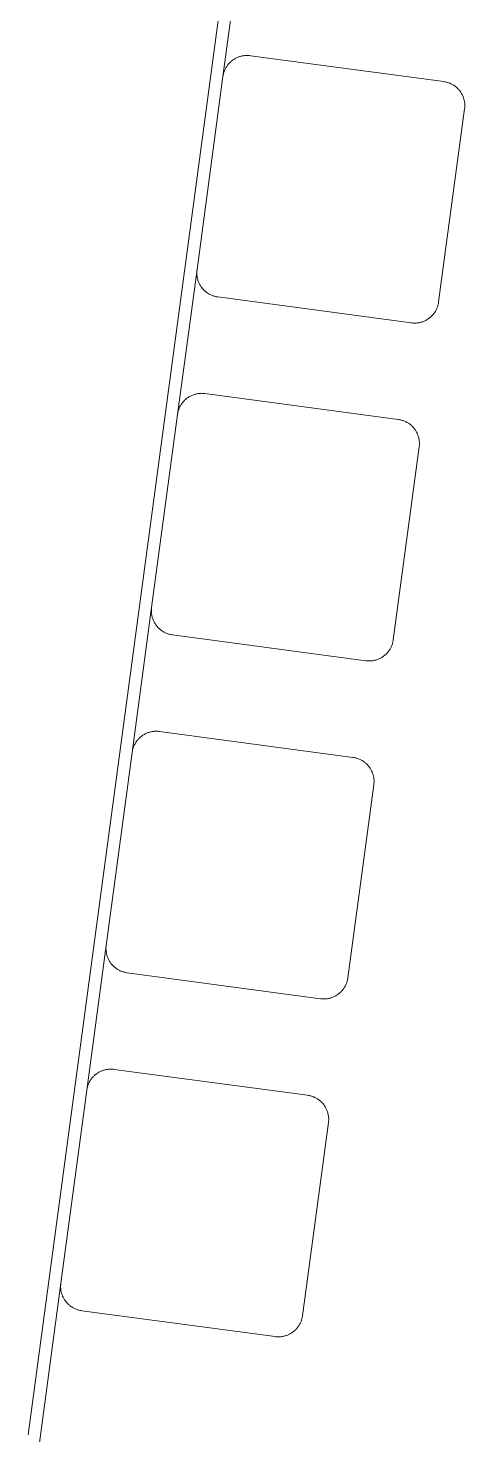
# Model space of a CAD drawing. Header units: millimetres. Extents: x -119 to 3638, y -51 to 1798.
# Drawn here: x 1653.4 to 1725, y 1332.5 to 1563.6 of the extents above; entities that cross this region are included whole.
import ezdxf

# ---------------------------------------------------------------- set-up
doc = ezdxf.new("R2010")
doc.units = ezdxf.units.MM
doc.layers.add('ZANO_R', color=7, linetype='Continuous', lineweight=0)

msp = doc.modelspace()

# ---------------------------------------------------------------- linework, layer by layer
at = {"layer": 'ZANO_R'}
for p, q in [((1653.37, 1332.53), (1708.28, 1741.93)), ((1688.5, 1579.44), (1685.31, 1555.65)), ((1686.08, 1557.53), (1686, 1557.41)), ((1686.17, 1557.63), (1686.08, 1557.53)), ((1686.25, 1557.74), (1686.17, 1557.63)), ((1686.35, 1557.84), (1686.25, 1557.74)), ((1686.44, 1557.94), (1686.35, 1557.84)), ((1686.54, 1558.03), (1686.44, 1557.94)), ((1686.64, 1558.12), (1686.54, 1558.03)), ((1686.74, 1558.21), (1686.64, 1558.12)), ((1686.85, 1558.3), (1686.74, 1558.21)), ((1686.96, 1558.38), (1686.85, 1558.3)), ((1687.07, 1558.46), (1686.96, 1558.38)), ((1687.19, 1558.53), (1687.07, 1558.46)), ((1687.31, 1558.6), (1687.19, 1558.53)), ((1687.43, 1558.66), (1687.31, 1558.6)), ((1687.55, 1558.73), (1687.43, 1558.66)), ((1687.67, 1558.78), (1687.55, 1558.73)), ((1687.8, 1558.83), (1687.67, 1558.78)), ((1687.93, 1558.88), (1687.8, 1558.83)), ((1688.05, 1558.93), (1687.93, 1558.88)), ((1688.19, 1558.97), (1688.05, 1558.93)), ((1688.32, 1559), (1688.19, 1558.97)), ((1688.45, 1559.03), (1688.32, 1559)), ((1688.58, 1559.06), (1688.45, 1559.03)), ((1688.72, 1559.08), (1688.58, 1559.06)), ((1688.86, 1559.1), (1688.72, 1559.08)), ((1688.99, 1559.11), (1688.86, 1559.1)), ((1689.13, 1559.12), (1688.99, 1559.11)), ((1689.26, 1559.12), (1689.13, 1559.12)), ((1689.4, 1559.12), (1689.26, 1559.12)), ((1689.54, 1559.11), (1689.4, 1559.12)), ((1689.67, 1559.1), (1689.54, 1559.11)), ((1689.81, 1559.08), (1689.67, 1559.1)), ((1721.53, 1554.83), (1689.81, 1559.08)), ((1685.31, 1555.65), (1681.06, 1523.93)), ((1685.33, 1555.79), (1685.31, 1555.65)), ((1685.36, 1555.92), (1685.33, 1555.79)), ((1685.39, 1556.05), (1685.36, 1555.92)), ((1685.42, 1556.19), (1685.39, 1556.05)), ((1685.46, 1556.32), (1685.42, 1556.19)), ((1685.5, 1556.45), (1685.46, 1556.32)), ((1685.55, 1556.57), (1685.5, 1556.45)), ((1685.6, 1556.7), (1685.55, 1556.57)), ((1685.66, 1556.82), (1685.6, 1556.7)), ((1685.72, 1556.95), (1685.66, 1556.82)), ((1685.78, 1557.07), (1685.72, 1556.95)), ((1685.85, 1557.19), (1685.78, 1557.07)), ((1685.93, 1557.3), (1685.85, 1557.19)), ((1686, 1557.41), (1685.93, 1557.3)), ((1721.53, 1554.83), (1721.66, 1554.81)), ((1721.66, 1554.81), (1721.79, 1554.78)), ((1721.79, 1554.78), (1721.93, 1554.75)), ((1721.93, 1554.75), (1722.06, 1554.72)), ((1722.06, 1554.72), (1722.19, 1554.68)), ((1722.19, 1554.68), (1722.32, 1554.64)), ((1722.32, 1554.64), (1722.45, 1554.59)), ((1722.45, 1554.59), (1722.57, 1554.54)), ((1722.57, 1554.54), (1722.7, 1554.48)), ((1722.7, 1554.48), (1722.82, 1554.42)), ((1722.82, 1554.42), (1722.94, 1554.36)), ((1722.94, 1554.36), (1723.06, 1554.29)), ((1723.06, 1554.29), (1723.18, 1554.22)), ((1723.18, 1554.22), (1723.29, 1554.14)), ((1723.29, 1554.14), (1723.4, 1554.06)), ((1723.4, 1554.06), (1723.51, 1553.98)), ((1723.51, 1553.98), (1723.61, 1553.89)), ((1723.61, 1553.89), (1723.71, 1553.8)), ((1723.71, 1553.8), (1723.81, 1553.7)), ((1723.81, 1553.7), (1723.91, 1553.6)), ((1723.91, 1553.6), (1724, 1553.5)), ((1724, 1553.5), (1724.09, 1553.4)), ((1724.09, 1553.4), (1724.17, 1553.29)), ((1724.17, 1553.29), (1724.25, 1553.18)), ((1724.25, 1553.18), (1724.33, 1553.07)), ((1724.33, 1553.07), (1724.4, 1552.95)), ((1724.4, 1552.95), (1724.47, 1552.84)), ((1724.47, 1552.84), (1724.54, 1552.72)), ((1724.54, 1552.72), (1724.6, 1552.59)), ((1724.6, 1552.59), (1724.66, 1552.47)), ((1724.66, 1552.47), (1724.71, 1552.34)), ((1724.71, 1552.34), (1724.76, 1552.22)), ((1724.76, 1552.22), (1724.8, 1552.09)), ((1724.8, 1552.09), (1724.84, 1551.96)), ((1724.84, 1551.96), (1724.88, 1551.82)), ((1724.88, 1551.82), (1724.91, 1551.69)), ((1724.91, 1551.69), (1724.93, 1551.56)), ((1724.93, 1551.56), (1724.95, 1551.42)), ((1724.95, 1551.42), (1724.97, 1551.29)), ((1724.97, 1551.29), (1724.98, 1551.15)), ((1724.98, 1550.6), (1724.97, 1550.47)), ((1724.98, 1551.15), (1724.99, 1551.01)), ((1724.99, 1550.74), (1724.98, 1550.6)), ((1724.99, 1551.01), (1724.99, 1550.88)), ((1724.99, 1550.88), (1724.99, 1550.74)), ((1724.96, 1550.33), (1720.7, 1518.62)), ((1724.97, 1550.47), (1724.96, 1550.33)), ((1681.06, 1523.93), (1677.87, 1500.15)), ((1681.03, 1523.66), (1681.02, 1523.53)), ((1681.02, 1523.53), (1681.02, 1523.39)), ((1681.02, 1523.39), (1681.03, 1523.25)), ((1681.04, 1523.8), (1681.03, 1523.66)), ((1681.03, 1523.25), (1681.03, 1523.12)), ((1681.03, 1523.12), (1681.05, 1522.98)), ((1681.06, 1523.93), (1681.04, 1523.8)), ((1681.05, 1522.98), (1681.06, 1522.85)), ((1681.06, 1522.85), (1681.08, 1522.71)), ((1681.08, 1522.71), (1681.11, 1522.58)), ((1681.11, 1522.58), (1681.14, 1522.44)), ((1681.14, 1522.44), (1681.17, 1522.31)), ((1681.17, 1522.31), (1681.21, 1522.18)), ((1681.21, 1522.18), (1681.26, 1522.05)), ((1681.26, 1522.05), (1681.31, 1521.92)), ((1681.31, 1521.92), (1681.36, 1521.8)), ((1681.36, 1521.8), (1681.42, 1521.67)), ((1681.42, 1521.67), (1681.48, 1521.55)), ((1681.48, 1521.55), (1681.54, 1521.43)), ((1681.54, 1521.43), (1681.61, 1521.31)), ((1681.61, 1521.31), (1681.69, 1521.2)), ((1681.69, 1521.2), (1681.76, 1521.09)), ((1681.76, 1521.09), (1681.84, 1520.98)), ((1681.84, 1520.98), (1681.93, 1520.87)), ((1681.93, 1520.87), (1682.02, 1520.76)), ((1682.02, 1520.76), (1682.11, 1520.66)), ((1682.11, 1520.66), (1682.2, 1520.57)), ((1682.2, 1520.57), (1682.3, 1520.47)), ((1682.3, 1520.47), (1682.4, 1520.38)), ((1682.4, 1520.38), (1682.51, 1520.29)), ((1682.51, 1520.29), (1682.62, 1520.21)), ((1682.62, 1520.21), (1682.73, 1520.13)), ((1682.73, 1520.13), (1682.84, 1520.05)), ((1682.84, 1520.05), (1682.96, 1519.98)), ((1682.96, 1519.98), (1683.07, 1519.91)), ((1683.07, 1519.91), (1683.19, 1519.85)), ((1683.19, 1519.85), (1683.32, 1519.78)), ((1683.32, 1519.78), (1683.44, 1519.73)), ((1683.44, 1519.73), (1683.57, 1519.68)), ((1683.57, 1519.68), (1683.7, 1519.63)), ((1683.7, 1519.63), (1683.83, 1519.59)), ((1683.83, 1519.59), (1683.96, 1519.55)), ((1683.96, 1519.55), (1684.09, 1519.51)), ((1684.09, 1519.51), (1684.22, 1519.48)), ((1684.22, 1519.48), (1684.36, 1519.46)), ((1684.36, 1519.46), (1684.49, 1519.44)), ((1684.49, 1519.44), (1716.21, 1515.18)), ((1720.59, 1518.08), (1720.63, 1518.21)), ((1720.63, 1518.21), (1720.66, 1518.35)), ((1720.66, 1518.35), (1720.68, 1518.48)), ((1720.68, 1518.48), (1720.7, 1518.62)), ((1718.94, 1515.81), (1719.06, 1515.89)), ((1719.06, 1515.89), (1719.17, 1515.97)), ((1719.17, 1515.97), (1719.27, 1516.05)), ((1719.27, 1516.05), (1719.38, 1516.14)), ((1719.38, 1516.14), (1719.48, 1516.23)), ((1719.48, 1516.23), (1719.58, 1516.33)), ((1719.58, 1516.33), (1719.67, 1516.43)), ((1719.67, 1516.43), (1719.76, 1516.53)), ((1719.76, 1516.53), (1719.85, 1516.63)), ((1719.85, 1516.63), (1719.93, 1516.74)), ((1719.93, 1516.74), (1720.01, 1516.85)), ((1720.01, 1516.85), (1720.09, 1516.97)), ((1720.09, 1516.97), (1720.16, 1517.08)), ((1720.16, 1517.08), (1720.23, 1517.2)), ((1720.23, 1517.2), (1720.3, 1517.32)), ((1720.3, 1517.32), (1720.36, 1517.44)), ((1720.36, 1517.44), (1720.41, 1517.57)), ((1720.41, 1517.57), (1720.46, 1517.69)), ((1720.46, 1517.69), (1720.51, 1517.82)), ((1720.51, 1517.82), (1720.56, 1517.95)), ((1720.56, 1517.95), (1720.59, 1518.08)), ((1716.21, 1515.18), (1716.34, 1515.17)), ((1716.34, 1515.17), (1716.48, 1515.16)), ((1716.48, 1515.16), (1716.62, 1515.15)), ((1716.62, 1515.15), (1716.75, 1515.15)), ((1716.75, 1515.15), (1716.89, 1515.15)), ((1716.89, 1515.15), (1717.02, 1515.16)), ((1717.02, 1515.16), (1717.16, 1515.17)), ((1717.16, 1515.17), (1717.3, 1515.19)), ((1717.3, 1515.19), (1717.43, 1515.21)), ((1717.43, 1515.21), (1717.57, 1515.23)), ((1717.57, 1515.23), (1717.7, 1515.27)), ((1717.7, 1515.27), (1717.83, 1515.3)), ((1717.83, 1515.3), (1717.96, 1515.34)), ((1717.96, 1515.34), (1718.09, 1515.38)), ((1718.09, 1515.38), (1718.22, 1515.43)), ((1718.22, 1515.43), (1718.34, 1515.48)), ((1718.34, 1515.48), (1718.47, 1515.54)), ((1718.47, 1515.54), (1718.59, 1515.6)), ((1718.59, 1515.6), (1718.71, 1515.67)), ((1718.71, 1515.67), (1718.83, 1515.74)), ((1718.83, 1515.74), (1718.94, 1515.81)), ((1678.64, 1502.02), (1678.56, 1501.91)), ((1678.72, 1502.13), (1678.64, 1502.02)), ((1678.81, 1502.23), (1678.72, 1502.13)), ((1678.9, 1502.34), (1678.81, 1502.23)), ((1678.99, 1502.43), (1678.9, 1502.34)), ((1679.09, 1502.53), (1678.99, 1502.43)), ((1679.19, 1502.62), (1679.09, 1502.53)), ((1679.3, 1502.71), (1679.19, 1502.62)), ((1679.4, 1502.8), (1679.3, 1502.71)), ((1679.51, 1502.88), (1679.4, 1502.8)), ((1679.63, 1502.95), (1679.51, 1502.88)), ((1679.74, 1503.03), (1679.63, 1502.95)), ((1679.86, 1503.1), (1679.74, 1503.03)), ((1679.98, 1503.16), (1679.86, 1503.1)), ((1680.1, 1503.22), (1679.98, 1503.16)), ((1680.23, 1503.28), (1680.1, 1503.22)), ((1680.35, 1503.33), (1680.23, 1503.28)), ((1680.48, 1503.38), (1680.35, 1503.33)), ((1680.61, 1503.42), (1680.48, 1503.38)), ((1680.74, 1503.46), (1680.61, 1503.42)), ((1680.87, 1503.5), (1680.74, 1503.46)), ((1681.01, 1503.53), (1680.87, 1503.5)), ((1681.14, 1503.56), (1681.01, 1503.53)), ((1681.27, 1503.58), (1681.14, 1503.56)), ((1681.41, 1503.59), (1681.27, 1503.58)), ((1681.55, 1503.61), (1681.41, 1503.59)), ((1681.68, 1503.61), (1681.55, 1503.61)), ((1681.82, 1503.62), (1681.68, 1503.61)), ((1681.96, 1503.61), (1681.82, 1503.62)), ((1682.09, 1503.61), (1681.96, 1503.61)), ((1682.23, 1503.6), (1682.09, 1503.61)), ((1682.36, 1503.58), (1682.23, 1503.6)), ((1714.08, 1499.33), (1682.36, 1503.58)), ((1677.87, 1500.15), (1673.61, 1468.43)), ((1677.89, 1500.28), (1677.87, 1500.15)), ((1677.91, 1500.42), (1677.89, 1500.28)), ((1677.94, 1500.55), (1677.91, 1500.42)), ((1677.98, 1500.68), (1677.94, 1500.55)), ((1678.02, 1500.81), (1677.98, 1500.68)), ((1678.06, 1500.94), (1678.02, 1500.81)), ((1678.11, 1501.07), (1678.06, 1500.94)), ((1678.16, 1501.2), (1678.11, 1501.07)), ((1678.21, 1501.32), (1678.16, 1501.2)), ((1678.27, 1501.44), (1678.21, 1501.32)), ((1678.34, 1501.56), (1678.27, 1501.44)), ((1678.41, 1501.68), (1678.34, 1501.56)), ((1678.48, 1501.8), (1678.41, 1501.68)), ((1678.56, 1501.91), (1678.48, 1501.8)), ((1714.08, 1499.33), (1714.22, 1499.31)), ((1714.22, 1499.31), (1714.35, 1499.28)), ((1714.35, 1499.28), (1714.48, 1499.25)), ((1714.48, 1499.25), (1714.61, 1499.22)), ((1714.61, 1499.22), (1714.75, 1499.18)), ((1714.75, 1499.18), (1714.88, 1499.13)), ((1714.88, 1499.13), (1715, 1499.09)), ((1715, 1499.09), (1715.13, 1499.04)), ((1715.13, 1499.04), (1715.25, 1498.98)), ((1715.25, 1498.98), (1715.38, 1498.92)), ((1715.38, 1498.92), (1715.5, 1498.85)), ((1715.5, 1498.85), (1715.62, 1498.79)), ((1715.62, 1498.79), (1715.73, 1498.71)), ((1715.73, 1498.71), (1715.84, 1498.64)), ((1715.84, 1498.64), (1715.95, 1498.56)), ((1715.95, 1498.56), (1716.06, 1498.47)), ((1716.06, 1498.47), (1716.17, 1498.38)), ((1716.17, 1498.38), (1716.27, 1498.29)), ((1716.27, 1498.29), (1716.37, 1498.2)), ((1716.37, 1498.2), (1716.46, 1498.1)), ((1716.46, 1498.1), (1716.55, 1498)), ((1716.55, 1498), (1716.64, 1497.9)), ((1716.64, 1497.9), (1716.73, 1497.79)), ((1716.73, 1497.79), (1716.81, 1497.68)), ((1716.81, 1497.68), (1716.89, 1497.57)), ((1716.89, 1497.57), (1716.96, 1497.45)), ((1716.96, 1497.45), (1717.03, 1497.33)), ((1717.03, 1497.33), (1717.09, 1497.21)), ((1717.09, 1497.21), (1717.15, 1497.09)), ((1717.15, 1497.09), (1717.21, 1496.97)), ((1717.21, 1496.97), (1717.26, 1496.84)), ((1717.26, 1496.84), (1717.31, 1496.71)), ((1717.31, 1496.71), (1717.36, 1496.58)), ((1717.36, 1496.58), (1717.4, 1496.45)), ((1717.4, 1496.45), (1717.43, 1496.32)), ((1717.43, 1496.32), (1717.46, 1496.19)), ((1717.46, 1496.19), (1717.49, 1496.05)), ((1717.49, 1496.05), (1717.51, 1495.92)), ((1717.51, 1495.92), (1717.53, 1495.78)), ((1717.53, 1495.78), (1717.54, 1495.65)), ((1717.54, 1495.1), (1717.53, 1494.97)), ((1717.54, 1495.65), (1717.55, 1495.51)), ((1717.55, 1495.24), (1717.54, 1495.1)), ((1717.55, 1495.51), (1717.55, 1495.37)), ((1717.55, 1495.37), (1717.55, 1495.24)), ((1717.51, 1494.83), (1713.26, 1463.11)), ((1717.53, 1494.97), (1717.51, 1494.83)), ((1673.61, 1468.43), (1670.42, 1444.64)), ((1673.59, 1468.16), (1673.58, 1468.02)), ((1673.58, 1468.02), (1673.58, 1467.89)), ((1673.58, 1467.89), (1673.58, 1467.75)), ((1673.58, 1467.75), (1673.59, 1467.61)), ((1673.6, 1468.3), (1673.59, 1468.16)), ((1673.59, 1467.61), (1673.6, 1467.48)), ((1673.61, 1468.43), (1673.6, 1468.3)), ((1673.6, 1467.48), (1673.62, 1467.34)), ((1673.62, 1467.34), (1673.64, 1467.21)), ((1673.64, 1467.21), (1673.66, 1467.07)), ((1673.66, 1467.07), (1673.69, 1466.94)), ((1673.69, 1466.94), (1673.73, 1466.81)), ((1673.73, 1466.81), (1673.77, 1466.68)), ((1673.77, 1466.68), (1673.81, 1466.55)), ((1673.81, 1466.55), (1673.86, 1466.42)), ((1673.86, 1466.42), (1673.91, 1466.29)), ((1673.91, 1466.29), (1673.97, 1466.17)), ((1673.97, 1466.17), (1674.03, 1466.05)), ((1674.03, 1466.05), (1674.1, 1465.93)), ((1674.1, 1465.93), (1674.17, 1465.81)), ((1674.17, 1465.81), (1674.24, 1465.7)), ((1674.24, 1465.7), (1674.32, 1465.58)), ((1674.32, 1465.58), (1674.4, 1465.47)), ((1674.4, 1465.47), (1674.48, 1465.37)), ((1674.48, 1465.37), (1674.57, 1465.26)), ((1674.57, 1465.26), (1674.66, 1465.16)), ((1674.66, 1465.16), (1674.76, 1465.06)), ((1674.76, 1465.06), (1674.86, 1464.97)), ((1674.86, 1464.97), (1674.96, 1464.88)), ((1674.96, 1464.88), (1675.06, 1464.79)), ((1675.06, 1464.79), (1675.17, 1464.7)), ((1675.17, 1464.7), (1675.28, 1464.62)), ((1675.28, 1464.62), (1675.39, 1464.55)), ((1675.39, 1464.55), (1675.51, 1464.48)), ((1675.51, 1464.48), (1675.63, 1464.41)), ((1675.63, 1464.41), (1675.75, 1464.34)), ((1675.75, 1464.34), (1675.87, 1464.28)), ((1675.87, 1464.28), (1676, 1464.23)), ((1676, 1464.23), (1676.12, 1464.17)), ((1676.12, 1464.17), (1676.25, 1464.13)), ((1676.25, 1464.13), (1676.38, 1464.08)), ((1676.38, 1464.08), (1676.51, 1464.04)), ((1676.51, 1464.04), (1676.64, 1464.01)), ((1676.64, 1464.01), (1676.78, 1463.98)), ((1676.78, 1463.98), (1676.91, 1463.96)), ((1676.91, 1463.96), (1677.05, 1463.94)), ((1677.05, 1463.94), (1708.76, 1459.68)), ((1713.15, 1462.58), (1713.18, 1462.71)), ((1713.18, 1462.71), (1713.21, 1462.84)), ((1713.21, 1462.84), (1713.24, 1462.98)), ((1713.24, 1462.98), (1713.26, 1463.11)), ((1711.5, 1460.31), (1711.61, 1460.39)), ((1711.61, 1460.39), (1711.72, 1460.47)), ((1711.72, 1460.47), (1711.83, 1460.55)), ((1711.83, 1460.55), (1711.93, 1460.64)), ((1711.93, 1460.64), (1712.03, 1460.73)), ((1712.03, 1460.73), (1712.13, 1460.83)), ((1712.13, 1460.83), (1712.23, 1460.92)), ((1712.23, 1460.92), (1712.32, 1461.03)), ((1712.32, 1461.03), (1712.4, 1461.13)), ((1712.4, 1461.13), (1712.49, 1461.24)), ((1712.49, 1461.24), (1712.57, 1461.35)), ((1712.57, 1461.35), (1712.65, 1461.46)), ((1712.65, 1461.46), (1712.72, 1461.58)), ((1712.72, 1461.58), (1712.79, 1461.7)), ((1712.79, 1461.7), (1712.85, 1461.82)), ((1712.85, 1461.82), (1712.91, 1461.94)), ((1712.91, 1461.94), (1712.97, 1462.06)), ((1712.97, 1462.06), (1713.02, 1462.19)), ((1713.02, 1462.19), (1713.07, 1462.32)), ((1713.07, 1462.32), (1713.11, 1462.45)), ((1713.11, 1462.45), (1713.15, 1462.58)), ((1708.76, 1459.68), (1708.9, 1459.67)), ((1708.9, 1459.67), (1709.03, 1459.65)), ((1709.03, 1459.65), (1709.17, 1459.65)), ((1709.17, 1459.65), (1709.31, 1459.65)), ((1709.31, 1459.65), (1709.44, 1459.65)), ((1709.44, 1459.65), (1709.58, 1459.66)), ((1709.58, 1459.66), (1709.72, 1459.67)), ((1709.72, 1459.67), (1709.85, 1459.68)), ((1709.85, 1459.68), (1709.99, 1459.71)), ((1709.99, 1459.71), (1710.12, 1459.73)), ((1710.12, 1459.73), (1710.25, 1459.76)), ((1710.25, 1459.76), (1710.39, 1459.8)), ((1710.39, 1459.8), (1710.52, 1459.84)), ((1710.52, 1459.84), (1710.65, 1459.88)), ((1710.65, 1459.88), (1710.77, 1459.93)), ((1710.77, 1459.93), (1710.9, 1459.98)), ((1710.9, 1459.98), (1711.02, 1460.04)), ((1711.02, 1460.04), (1711.15, 1460.1)), ((1711.15, 1460.1), (1711.27, 1460.17)), ((1711.27, 1460.17), (1711.38, 1460.23)), ((1711.38, 1460.23), (1711.5, 1460.31)), ((1671.28, 1446.63), (1671.19, 1446.52)), ((1671.36, 1446.73), (1671.28, 1446.63)), ((1671.45, 1446.83), (1671.36, 1446.73)), ((1671.55, 1446.93), (1671.45, 1446.83)), ((1671.65, 1447.03), (1671.55, 1446.93)), ((1671.75, 1447.12), (1671.65, 1447.03)), ((1671.85, 1447.21), (1671.75, 1447.12)), ((1671.96, 1447.29), (1671.85, 1447.21)), ((1672.07, 1447.37), (1671.96, 1447.29)), ((1672.18, 1447.45), (1672.07, 1447.37)), ((1672.3, 1447.52), (1672.18, 1447.45)), ((1672.42, 1447.59), (1672.3, 1447.52)), ((1672.54, 1447.66), (1672.42, 1447.59)), ((1672.66, 1447.72), (1672.54, 1447.66)), ((1672.78, 1447.78), (1672.66, 1447.72)), ((1672.91, 1447.83), (1672.78, 1447.78)), ((1673.04, 1447.88), (1672.91, 1447.83)), ((1673.16, 1447.92), (1673.04, 1447.88)), ((1673.3, 1447.96), (1673.16, 1447.92)), ((1673.43, 1448), (1673.3, 1447.96)), ((1673.56, 1448.03), (1673.43, 1448)), ((1673.69, 1448.05), (1673.56, 1448.03)), ((1673.83, 1448.07), (1673.69, 1448.05)), ((1673.97, 1448.09), (1673.83, 1448.07)), ((1674.1, 1448.1), (1673.97, 1448.09)), ((1674.24, 1448.11), (1674.1, 1448.1)), ((1674.37, 1448.11), (1674.24, 1448.11)), ((1674.51, 1448.11), (1674.37, 1448.11)), ((1674.65, 1448.1), (1674.51, 1448.11)), ((1674.78, 1448.09), (1674.65, 1448.1)), ((1674.92, 1448.08), (1674.78, 1448.09)), ((1706.63, 1443.82), (1674.92, 1448.08)), ((1670.42, 1444.64), (1666.17, 1412.93)), ((1670.44, 1444.78), (1670.42, 1444.64)), ((1670.47, 1444.91), (1670.44, 1444.78)), ((1670.5, 1445.05), (1670.47, 1444.91)), ((1670.53, 1445.18), (1670.5, 1445.05)), ((1670.57, 1445.31), (1670.53, 1445.18)), ((1670.61, 1445.44), (1670.57, 1445.31)), ((1670.66, 1445.57), (1670.61, 1445.44)), ((1670.71, 1445.69), (1670.66, 1445.57)), ((1670.77, 1445.82), (1670.71, 1445.69)), ((1670.83, 1445.94), (1670.77, 1445.82)), ((1670.89, 1446.06), (1670.83, 1445.94)), ((1670.96, 1446.18), (1670.89, 1446.06)), ((1671.04, 1446.3), (1670.96, 1446.18)), ((1671.11, 1446.41), (1671.04, 1446.3)), ((1671.19, 1446.52), (1671.11, 1446.41)), ((1706.63, 1443.82), (1706.77, 1443.8)), ((1706.77, 1443.8), (1706.9, 1443.78)), ((1706.9, 1443.78), (1707.04, 1443.75)), ((1707.04, 1443.75), (1707.17, 1443.71)), ((1707.17, 1443.71), (1707.3, 1443.67)), ((1707.3, 1443.67), (1707.43, 1443.63)), ((1707.43, 1443.63), (1707.56, 1443.58)), ((1707.56, 1443.58), (1707.68, 1443.53)), ((1707.68, 1443.53), (1707.81, 1443.48)), ((1707.81, 1443.48), (1707.93, 1443.42)), ((1707.93, 1443.42), (1708.05, 1443.35)), ((1708.05, 1443.35), (1708.17, 1443.28)), ((1708.17, 1443.28), (1708.29, 1443.21)), ((1708.29, 1443.21), (1708.4, 1443.13)), ((1708.4, 1443.13), (1708.51, 1443.05)), ((1708.51, 1443.05), (1708.62, 1442.97)), ((1708.62, 1442.97), (1708.72, 1442.88)), ((1708.72, 1442.88), (1708.82, 1442.79)), ((1708.82, 1442.79), (1708.92, 1442.7)), ((1708.92, 1442.7), (1709.02, 1442.6)), ((1709.02, 1442.6), (1709.11, 1442.5)), ((1709.11, 1442.5), (1709.2, 1442.39)), ((1709.2, 1442.39), (1709.28, 1442.29)), ((1709.28, 1442.29), (1709.36, 1442.18)), ((1709.36, 1442.18), (1709.44, 1442.06)), ((1709.44, 1442.06), (1709.51, 1441.95)), ((1709.51, 1441.95), (1709.58, 1441.83)), ((1709.58, 1441.83), (1709.65, 1441.71)), ((1709.65, 1441.71), (1709.71, 1441.59)), ((1709.71, 1441.59), (1709.77, 1441.46)), ((1709.77, 1441.46), (1709.82, 1441.34)), ((1709.82, 1441.34), (1709.87, 1441.21)), ((1709.87, 1441.21), (1709.91, 1441.08)), ((1709.91, 1441.08), (1709.95, 1440.95)), ((1709.95, 1440.95), (1709.99, 1440.82)), ((1709.99, 1440.82), (1710.02, 1440.68)), ((1710.02, 1440.68), (1710.04, 1440.55)), ((1710.04, 1440.55), (1710.06, 1440.42)), ((1710.06, 1440.42), (1710.08, 1440.28)), ((1710.08, 1440.28), (1710.09, 1440.14)), ((1710.09, 1439.6), (1710.08, 1439.46)), ((1710.09, 1440.14), (1710.1, 1440.01)), ((1710.1, 1439.73), (1710.09, 1439.6)), ((1710.1, 1440.01), (1710.1, 1439.87)), ((1710.1, 1439.87), (1710.1, 1439.73)), ((1710.07, 1439.33), (1705.81, 1407.61)), ((1710.08, 1439.46), (1710.07, 1439.33)), ((1666.17, 1412.93), (1662.98, 1389.14)), ((1666.14, 1412.66), (1666.13, 1412.52)), ((1666.13, 1412.52), (1666.13, 1412.38)), ((1666.13, 1412.38), (1666.14, 1412.25)), ((1666.15, 1412.79), (1666.14, 1412.66)), ((1666.14, 1412.25), (1666.14, 1412.11)), ((1666.14, 1412.11), (1666.16, 1411.97)), ((1666.17, 1412.93), (1666.15, 1412.79)), ((1666.16, 1411.97), (1666.17, 1411.84)), ((1666.17, 1411.84), (1666.19, 1411.7)), ((1666.19, 1411.7), (1666.22, 1411.57)), ((1666.22, 1411.57), (1666.25, 1411.44)), ((1666.25, 1411.44), (1666.28, 1411.31)), ((1666.28, 1411.31), (1666.32, 1411.17)), ((1666.32, 1411.17), (1666.37, 1411.05)), ((1666.37, 1411.05), (1666.42, 1410.92)), ((1666.42, 1410.92), (1666.47, 1410.79)), ((1666.47, 1410.79), (1666.53, 1410.67)), ((1666.53, 1410.67), (1666.59, 1410.55)), ((1666.59, 1410.55), (1666.65, 1410.43)), ((1666.65, 1410.43), (1666.72, 1410.31)), ((1666.72, 1410.31), (1666.8, 1410.19)), ((1666.8, 1410.19), (1666.87, 1410.08)), ((1666.87, 1410.08), (1666.95, 1409.97)), ((1666.95, 1409.97), (1667.04, 1409.86)), ((1667.04, 1409.86), (1667.13, 1409.76)), ((1667.13, 1409.76), (1667.22, 1409.66)), ((1667.22, 1409.66), (1667.31, 1409.56)), ((1667.31, 1409.56), (1667.41, 1409.46)), ((1667.41, 1409.46), (1667.51, 1409.37)), ((1667.51, 1409.37), (1667.62, 1409.29)), ((1667.62, 1409.29), (1667.73, 1409.2)), ((1667.73, 1409.2), (1667.84, 1409.12)), ((1667.84, 1409.12), (1667.95, 1409.05)), ((1667.95, 1409.05), (1668.07, 1408.97)), ((1668.07, 1408.97), (1668.18, 1408.9)), ((1668.18, 1408.9), (1668.3, 1408.84)), ((1668.3, 1408.84), (1668.43, 1408.78)), ((1668.43, 1408.78), (1668.55, 1408.72)), ((1668.55, 1408.72), (1668.68, 1408.67)), ((1668.68, 1408.67), (1668.81, 1408.62)), ((1668.81, 1408.62), (1668.94, 1408.58)), ((1668.94, 1408.58), (1669.07, 1408.54)), ((1669.07, 1408.54), (1669.2, 1408.51)), ((1669.2, 1408.51), (1669.33, 1408.48)), ((1669.33, 1408.48), (1669.47, 1408.45)), ((1669.47, 1408.45), (1669.6, 1408.43)), ((1669.6, 1408.43), (1701.32, 1404.18)), ((1705.74, 1407.21), (1705.77, 1407.34)), ((1705.77, 1407.34), (1705.79, 1407.48)), ((1705.79, 1407.48), (1705.81, 1407.61)), ((1704.17, 1404.88), (1704.28, 1404.96)), ((1704.28, 1404.96), (1704.38, 1405.05)), ((1704.38, 1405.05), (1704.49, 1405.14)), ((1704.49, 1405.14), (1704.59, 1405.23)), ((1704.59, 1405.23), (1704.69, 1405.32)), ((1704.69, 1405.32), (1704.78, 1405.42)), ((1704.78, 1405.42), (1704.87, 1405.52)), ((1704.87, 1405.52), (1704.96, 1405.63)), ((1704.96, 1405.63), (1705.04, 1405.74)), ((1705.04, 1405.74), (1705.12, 1405.85)), ((1705.12, 1405.85), (1705.2, 1405.96)), ((1705.2, 1405.96), (1705.27, 1406.08)), ((1705.27, 1406.08), (1705.34, 1406.19)), ((1705.34, 1406.19), (1705.41, 1406.31)), ((1705.41, 1406.31), (1705.47, 1406.44)), ((1705.47, 1406.44), (1705.52, 1406.56)), ((1705.52, 1406.56), (1705.57, 1406.69)), ((1705.57, 1406.69), (1705.62, 1406.82)), ((1705.62, 1406.82), (1705.67, 1406.94)), ((1705.67, 1406.94), (1705.7, 1407.08)), ((1705.7, 1407.08), (1705.74, 1407.21)), ((1701.32, 1404.18), (1701.45, 1404.16)), ((1701.45, 1404.16), (1701.59, 1404.15)), ((1701.59, 1404.15), (1701.73, 1404.14)), ((1701.73, 1404.14), (1701.86, 1404.14)), ((1701.86, 1404.14), (1702, 1404.15)), ((1702, 1404.15), (1702.13, 1404.15)), ((1702.13, 1404.15), (1702.27, 1404.16)), ((1702.27, 1404.16), (1702.41, 1404.18)), ((1702.41, 1404.18), (1702.54, 1404.2)), ((1702.54, 1404.2), (1702.68, 1404.23)), ((1702.68, 1404.23), (1702.81, 1404.26)), ((1702.81, 1404.26), (1702.94, 1404.29)), ((1702.94, 1404.29), (1703.07, 1404.33)), ((1703.07, 1404.33), (1703.2, 1404.38)), ((1703.2, 1404.38), (1703.33, 1404.43)), ((1703.33, 1404.43), (1703.45, 1404.48)), ((1703.45, 1404.48), (1703.58, 1404.54)), ((1703.58, 1404.54), (1703.7, 1404.6)), ((1703.7, 1404.6), (1703.82, 1404.66)), ((1703.82, 1404.66), (1703.94, 1404.73)), ((1703.94, 1404.73), (1704.05, 1404.8)), ((1704.05, 1404.8), (1704.17, 1404.88)), ((1663.83, 1391.12), (1663.75, 1391.02)), ((1663.92, 1391.23), (1663.83, 1391.12)), ((1664.01, 1391.33), (1663.92, 1391.23)), ((1664.1, 1391.43), (1664.01, 1391.33)), ((1664.2, 1391.52), (1664.1, 1391.43)), ((1664.3, 1391.62), (1664.2, 1391.52)), ((1664.41, 1391.7), (1664.3, 1391.62)), ((1664.51, 1391.79), (1664.41, 1391.7)), ((1664.62, 1391.87), (1664.51, 1391.79)), ((1664.74, 1391.95), (1664.62, 1391.87)), ((1664.85, 1392.02), (1664.74, 1391.95)), ((1664.97, 1392.09), (1664.85, 1392.02)), ((1665.09, 1392.16), (1664.97, 1392.09)), ((1665.21, 1392.22), (1665.09, 1392.16)), ((1665.34, 1392.27), (1665.21, 1392.22)), ((1665.46, 1392.33), (1665.34, 1392.27)), ((1665.59, 1392.37), (1665.46, 1392.33)), ((1665.72, 1392.42), (1665.59, 1392.37)), ((1665.85, 1392.46), (1665.72, 1392.42)), ((1665.98, 1392.49), (1665.85, 1392.46)), ((1666.12, 1392.52), (1665.98, 1392.49)), ((1666.25, 1392.55), (1666.12, 1392.52)), ((1666.38, 1392.57), (1666.25, 1392.55)), ((1666.52, 1392.59), (1666.38, 1392.57)), ((1666.66, 1392.6), (1666.52, 1392.59)), ((1666.79, 1392.61), (1666.66, 1392.6)), ((1666.93, 1392.61), (1666.79, 1392.61)), ((1667.07, 1392.61), (1666.93, 1392.61)), ((1667.2, 1392.6), (1667.07, 1392.61)), ((1667.34, 1392.59), (1667.2, 1392.6)), ((1667.47, 1392.57), (1667.34, 1392.59)), ((1699.19, 1388.32), (1667.47, 1392.57)), ((1662.98, 1389.14), (1658.72, 1357.43)), ((1663, 1389.28), (1662.98, 1389.14)), ((1663.02, 1389.41), (1663, 1389.28)), ((1663.05, 1389.54), (1663.02, 1389.41)), ((1663.09, 1389.68), (1663.05, 1389.54)), ((1663.13, 1389.81), (1663.09, 1389.68)), ((1663.17, 1389.94), (1663.13, 1389.81)), ((1663.22, 1390.07), (1663.17, 1389.94)), ((1663.27, 1390.19), (1663.22, 1390.07)), ((1663.32, 1390.32), (1663.27, 1390.19)), ((1663.38, 1390.44), (1663.32, 1390.32)), ((1663.45, 1390.56), (1663.38, 1390.44)), ((1663.52, 1390.68), (1663.45, 1390.56)), ((1663.59, 1390.79), (1663.52, 1390.68)), ((1663.67, 1390.91), (1663.59, 1390.79)), ((1663.75, 1391.02), (1663.67, 1390.91)), ((1699.19, 1388.32), (1699.32, 1388.3)), ((1699.32, 1388.3), (1699.46, 1388.27)), ((1699.46, 1388.27), (1699.59, 1388.24)), ((1699.59, 1388.24), (1699.72, 1388.21)), ((1699.72, 1388.21), (1699.86, 1388.17)), ((1699.86, 1388.17), (1699.99, 1388.13)), ((1699.99, 1388.13), (1700.11, 1388.08)), ((1700.11, 1388.08), (1700.24, 1388.03)), ((1700.24, 1388.03), (1700.36, 1387.97)), ((1700.36, 1387.97), (1700.49, 1387.91)), ((1700.49, 1387.91), (1700.61, 1387.85)), ((1700.61, 1387.85), (1700.73, 1387.78)), ((1700.73, 1387.78), (1700.84, 1387.71)), ((1700.84, 1387.71), (1700.95, 1387.63)), ((1700.95, 1387.63), (1701.06, 1387.55)), ((1701.06, 1387.55), (1701.17, 1387.47)), ((1701.17, 1387.47), (1701.28, 1387.38)), ((1701.28, 1387.38), (1701.38, 1387.29)), ((1701.38, 1387.29), (1701.48, 1387.19)), ((1701.48, 1387.19), (1701.57, 1387.1)), ((1701.57, 1387.1), (1701.66, 1386.99)), ((1701.66, 1386.99), (1701.75, 1386.89)), ((1701.75, 1386.89), (1701.84, 1386.78)), ((1701.84, 1386.78), (1701.92, 1386.67)), ((1701.92, 1386.67), (1702, 1386.56)), ((1702, 1386.56), (1702.07, 1386.44)), ((1702.07, 1386.44), (1702.14, 1386.33)), ((1702.14, 1386.33), (1702.2, 1386.21)), ((1702.2, 1386.21), (1702.26, 1386.09)), ((1702.26, 1386.09), (1702.32, 1385.96)), ((1702.32, 1385.96), (1702.37, 1385.84)), ((1702.37, 1385.84), (1702.42, 1385.71)), ((1702.42, 1385.71), (1702.47, 1385.58)), ((1702.47, 1385.58), (1702.51, 1385.45)), ((1702.51, 1385.45), (1702.54, 1385.32)), ((1702.54, 1385.32), (1702.57, 1385.18)), ((1702.57, 1385.18), (1702.6, 1385.05)), ((1702.6, 1385.05), (1702.62, 1384.91)), ((1702.62, 1384.91), (1702.64, 1384.78)), ((1702.64, 1384.78), (1702.65, 1384.64)), ((1702.65, 1384.64), (1702.66, 1384.51)), ((1702.66, 1384.23), (1702.65, 1384.1)), ((1702.66, 1384.51), (1702.66, 1384.37)), ((1702.66, 1384.37), (1702.66, 1384.23)), ((1702.62, 1383.82), (1698.37, 1352.11)), ((1702.64, 1383.96), (1702.62, 1383.82)), ((1702.65, 1384.1), (1702.64, 1383.96)), ((1658.72, 1357.43), (1655.21, 1331.22)), ((1658.7, 1357.15), (1658.69, 1357.02)), ((1658.69, 1357.02), (1658.69, 1356.88)), ((1658.69, 1356.88), (1658.69, 1356.74)), ((1658.69, 1356.74), (1658.7, 1356.61)), ((1658.71, 1357.29), (1658.7, 1357.15)), ((1658.7, 1356.61), (1658.71, 1356.47)), ((1658.72, 1357.43), (1658.71, 1357.29)), ((1658.71, 1356.47), (1658.73, 1356.34)), ((1658.73, 1356.34), (1658.75, 1356.2)), ((1658.75, 1356.2), (1658.77, 1356.07)), ((1658.77, 1356.07), (1658.8, 1355.93)), ((1658.8, 1355.93), (1658.84, 1355.8)), ((1658.84, 1355.8), (1658.88, 1355.67)), ((1658.88, 1355.67), (1658.92, 1355.54)), ((1658.92, 1355.54), (1658.97, 1355.41)), ((1658.97, 1355.41), (1659.02, 1355.29)), ((1659.02, 1355.29), (1659.08, 1355.16)), ((1659.08, 1355.16), (1659.14, 1355.04)), ((1659.14, 1355.04), (1659.21, 1354.92)), ((1659.21, 1354.92), (1659.28, 1354.8)), ((1659.28, 1354.8), (1659.35, 1354.69)), ((1659.35, 1354.69), (1659.43, 1354.58)), ((1659.43, 1354.58), (1659.51, 1354.47)), ((1659.51, 1354.47), (1659.59, 1354.36)), ((1659.59, 1354.36), (1659.68, 1354.26)), ((1659.68, 1354.26), (1659.77, 1354.15)), ((1659.77, 1354.15), (1659.87, 1354.06)), ((1659.87, 1354.06), (1659.97, 1353.96)), ((1659.97, 1353.96), (1660.07, 1353.87)), ((1660.07, 1353.87), (1660.17, 1353.78)), ((1660.17, 1353.78), (1660.28, 1353.7)), ((1660.28, 1353.7), (1660.39, 1353.62)), ((1660.39, 1353.62), (1660.5, 1353.54)), ((1660.5, 1353.54), (1660.62, 1353.47)), ((1660.62, 1353.47), (1660.74, 1353.4)), ((1660.74, 1353.4), (1660.86, 1353.34)), ((1660.86, 1353.34), (1660.98, 1353.28)), ((1660.98, 1353.28), (1661.11, 1353.22)), ((1661.11, 1353.22), (1661.23, 1353.17)), ((1661.23, 1353.17), (1661.36, 1353.12)), ((1661.36, 1353.12), (1661.49, 1353.08)), ((1661.49, 1353.08), (1661.62, 1353.04)), ((1661.62, 1353.04), (1661.75, 1353)), ((1661.75, 1353), (1661.89, 1352.98)), ((1661.89, 1352.98), (1662.02, 1352.95)), ((1662.02, 1352.95), (1662.16, 1352.93)), ((1662.16, 1352.93), (1693.87, 1348.68)), ((1698.29, 1351.71), (1698.32, 1351.84)), ((1698.32, 1351.84), (1698.35, 1351.97)), ((1698.35, 1351.97), (1698.37, 1352.11)), ((1696.83, 1349.46), (1696.94, 1349.55)), ((1696.94, 1349.55), (1697.04, 1349.63)), ((1697.04, 1349.63), (1697.14, 1349.73)), ((1697.14, 1349.73), (1697.24, 1349.82)), ((1697.24, 1349.82), (1697.34, 1349.92)), ((1697.34, 1349.92), (1697.43, 1350.02)), ((1697.43, 1350.02), (1697.51, 1350.13)), ((1697.51, 1350.13), (1697.6, 1350.23)), ((1697.6, 1350.23), (1697.68, 1350.34)), ((1697.68, 1350.34), (1697.76, 1350.46)), ((1697.76, 1350.46), (1697.83, 1350.57)), ((1697.83, 1350.57), (1697.9, 1350.69)), ((1697.9, 1350.69), (1697.96, 1350.81)), ((1697.96, 1350.81), (1698.02, 1350.93)), ((1698.02, 1350.93), (1698.08, 1351.06)), ((1698.08, 1351.06), (1698.13, 1351.18)), ((1698.13, 1351.18), (1698.18, 1351.31)), ((1698.18, 1351.31), (1698.22, 1351.44)), ((1698.22, 1351.44), (1698.26, 1351.57)), ((1698.26, 1351.57), (1698.29, 1351.71)), ((1693.87, 1348.68), (1694.01, 1348.66)), ((1694.01, 1348.66), (1694.14, 1348.65)), ((1694.14, 1348.65), (1694.28, 1348.64)), ((1694.28, 1348.64), (1694.42, 1348.64)), ((1694.42, 1348.64), (1694.55, 1348.64)), ((1694.55, 1348.64), (1694.69, 1348.65)), ((1694.69, 1348.65), (1694.83, 1348.66)), ((1694.83, 1348.66), (1694.96, 1348.68)), ((1694.96, 1348.68), (1695.1, 1348.7)), ((1695.1, 1348.7), (1695.23, 1348.73)), ((1695.23, 1348.73), (1695.36, 1348.76)), ((1695.36, 1348.76), (1695.5, 1348.79)), ((1695.5, 1348.79), (1695.63, 1348.83)), ((1695.63, 1348.83), (1695.76, 1348.87)), ((1695.76, 1348.87), (1695.88, 1348.92)), ((1695.88, 1348.92), (1696.01, 1348.98)), ((1696.01, 1348.98), (1696.13, 1349.03)), ((1696.13, 1349.03), (1696.26, 1349.09)), ((1696.26, 1349.09), (1696.38, 1349.16)), ((1696.38, 1349.16), (1696.49, 1349.23)), ((1696.49, 1349.23), (1696.61, 1349.3)), ((1696.61, 1349.3), (1696.72, 1349.38)), ((1696.72, 1349.38), (1696.83, 1349.46))]:
    msp.add_line(p, q, dxfattribs=at)

doc.saveas('drawing.dxf')
